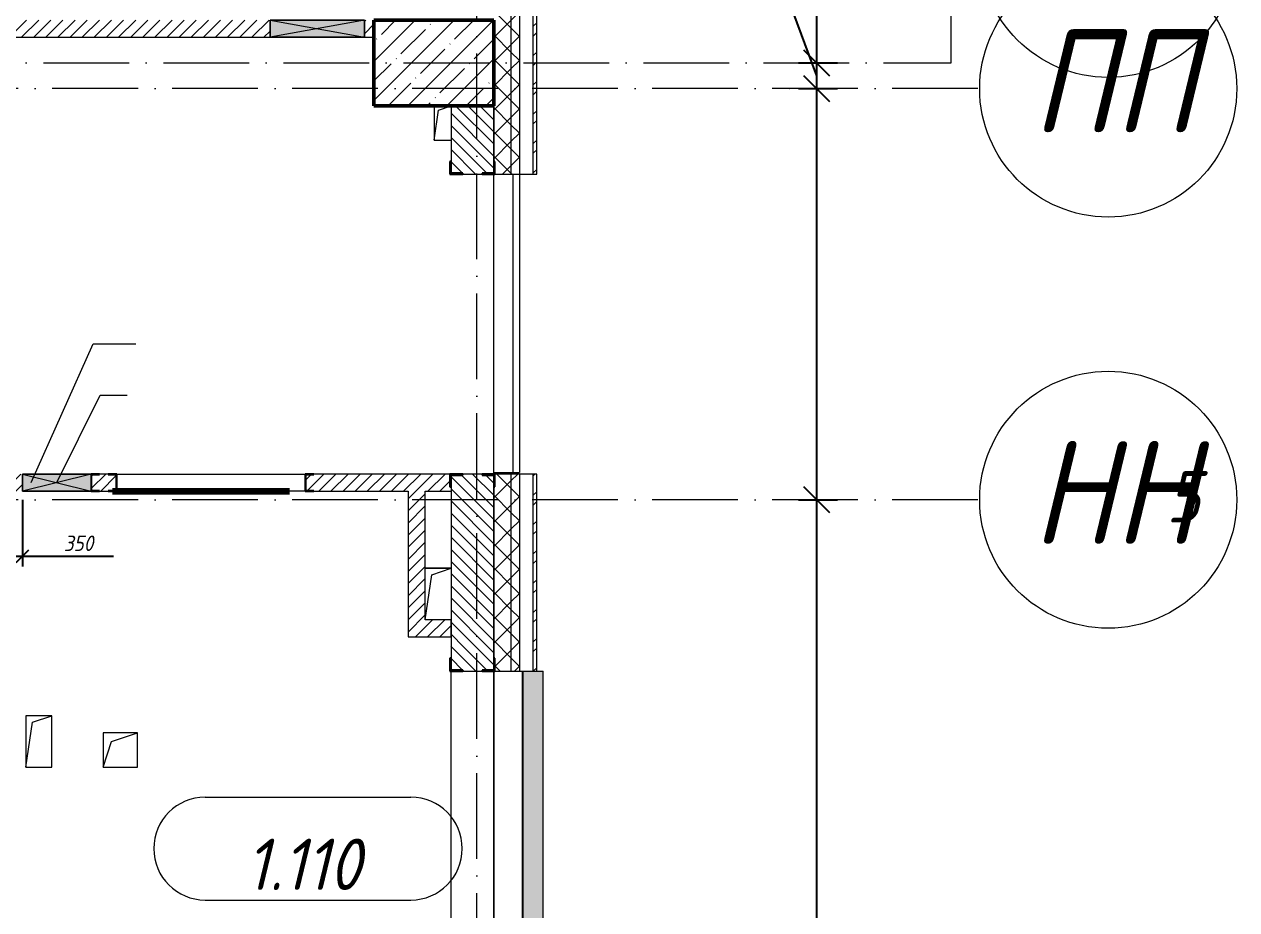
# Model space of a CAD drawing. Header units: millimetres. Extents: x -401725 to 250493, y 305116 to 802890.
# Drawn here: x -78005 to -70930, y 524204 to 529373 of the extents above; entities that cross this region are included whole.
import ezdxf

# ---------------------------------------------------------------- set-up
doc = ezdxf.new("R2010")
doc.units = ezdxf.units.MM
doc.linetypes.add('50_200_ШТРИХ_1Т_ш5_п1_п1_', pattern=[700, 500, -100, 0, -100])
for name, color, linetype, lineweight in [('20.5.2) СТ-8 Замена плитки Дм. монт штук', 200, 'Continuous', 211), ('A-____-____-DIMS', 7, 'Continuous', 9), ('A-DETL-GENF-OTLN', 7, 'Continuous', 9), ('A-FLOR-____-OTLN', 7, 'Continuous', 9), ('A-GENM-____-IDEN', 7, 'Continuous', 9), ('A-GENM-____-MCUT', 7, 'Continuous', 25), ('A-GENM-____-OTLN', 7, 'Continuous', 9), ('A-GENM-____-OTLN-1', 7, 'Continuous', 25), ('A-GLAZ-____-IDEN', 7, 'Continuous', 9), ('A-GLAZ-____-OTLN', 7, 'Continuous', 9), ('A-WALL-____-MCUT', 7, 'Continuous', 13), ('A-WALL-____-MCUT-1', 7, 'Continuous', 9), ('A-WALL-____-OTLN', 7, 'Continuous', 9), ('A-WALL-____-PATT-1', 7, 'Continuous', 9), ('A-WALL-FNSH-MCUT-1', 7, 'Continuous', 9), ('G-____-____-SYMB', 7, 'Continuous', 9), ('I-WALL-____-OTLN', 7, 'Continuous', 9), ('S-COLS-____-MCUT', 7, 'Continuous', 50), ('S-COLS-____-OTLN', 7, 'Continuous', 9), ('S-GRID-____-IDEN', 7, 'Continuous', 9), ('S-GRID-____-OTLN', 7, 'Continuous', 9), ('S-GRID-____-OTLN-1', 7, '50_200_ШТРИХ_1Т_ш5_п1_п1_', 9)]:
    doc.layers.add(name, color=color, linetype=linetype, lineweight=lineweight)
doc.layers.add('A-AREA-IDEN-1', color=7, linetype='Continuous', lineweight=9, true_color=0x000000)
doc.layers.add('A-GLAZ-____-OTLN-1', color=7, linetype='Continuous', lineweight=9, true_color=0xc0c0c0)
doc.styles.add('ISOCPEUR_I', font='isocpeui.ttf', dxfattribs={"width": 0.9, "height": 2.5})
doc.styles.add('ISOCPEUR_I_10', font='isocpeui.ttf', dxfattribs={"width": 0.9, "height": 180})
doc.styles.add('ISOCPEUR_I_7', font='isocpeui.ttf', dxfattribs={"width": 0.9, "height": 90})
doc.styles.add('ISOCPEUR_I_9', font='isocpeui.ttf', dxfattribs={"width": 0.9, "height": 250})
doc.dimstyles.new('ISO-1_8_0_9К_СРЕДНИЙ_Кладочные_1', dxfattribs={"dimscale": 304.8, "dimtxt": 89.638306, "dimasz": 0.246063, "dimexe": 0.19685, "dimexo": 0, "dimgap": 0, "dimtad": 1, "dimdec": 3, "dimrnd": 0.001, "dimdsep": 46, "dimtxsty": 'ISOCPEUR_I_7', "dimblk1": 'OBLIQUE', "dimblk2": 'OBLIQUE', "dimsah": 1, "dimcen": 0.09, "dimdle": 0.19685, "dimazin": 0, "dimtfac": 1, "dimtdec": 4, "dimtix": 1, "dimtmove": 0, "dimatfit": 3, "dimfxl": 1, "dimtvp": 1, "dimtolj": 1, "dimtzin": 0, "dimarcsym": 2})
doc.dimstyles.new('ISO-2_5_0_9К_БОЛЬШОЙ_ОСИ', dxfattribs={"dimscale": 304.8, "dimtxt": 248.995294, "dimasz": 0.492126, "dimexe": 0.393701, "dimexo": 0, "dimgap": 0, "dimtad": 1, "dimdec": 0, "dimzin": 0, "dimdsep": 46, "dimtxsty": 'ISOCPEUR_I', "dimblk1": 'OBLIQUE', "dimblk2": 'OBLIQUE', "dimsah": 1, "dimcen": 0.09, "dimdle": 0.393701, "dimazin": 0, "dimtfac": 1, "dimtdec": 4, "dimtix": 1, "dimtmove": 0, "dimatfit": 3, "dimfxl": 1, "dimtvp": 1, "dimtolj": 1, "dimtzin": 0, "dimarcsym": 2})
doc.dimstyles.new('ISO-2_5_0_9К_БОЛЬШОЙ_ОСИ_1', dxfattribs={"dimscale": 304.8, "dimtxt": 248.995294, "dimasz": 0.492126, "dimexe": 0.393701, "dimexo": 0, "dimgap": 0, "dimtad": 1, "dimdec": 0, "dimzin": 0, "dimdsep": 46, "dimtxsty": 'ISOCPEUR_I', "dimblk1": 'OBLIQUE', "dimblk2": 'OBLIQUE', "dimsah": 1, "dimcen": 0.09, "dimdle": 0.393701, "dimazin": 0, "dimtfac": 1, "dimtdec": 4, "dimtix": 1, "dimtmove": 1, "dimatfit": 3, "dimfxl": 1, "dimtvp": 1, "dimtolj": 1, "dimtzin": 0, "dimarcsym": 2})
pattern_1 = [(45, (-176515.067, 459015.94), (-35.35534, 35.35534), [])]
pattern_2 = [(135, (-176515.067, 459015.94), (-35.35534, -35.35534), [])]
pattern_3 = [(45, (-176515.07, 459015.94), (-70.71068, 70.71068), []), (135, (-176515.07, 459015.94), (-70.71068, -70.71068), [])]
pattern_4 = [(45, (-176515.07, 459015.94), (-85.53659, 85.53659), []), (45, (-176458.04, 459015.94), (-85.53659, 85.53659), [])]

# ---------------------------------------------------------------- blocks, each defined once
blk = doc.blocks.new('BSC_Колонна _Прямоугольная - 500х700-V121-АР1_План отверстий 1 этажа в осях 1-64_Ю-ЯЯ')
at = {"layer": 'S-COLS-____-OTLN'}
h = blk.add_hatch(dxfattribs=at)
h.set_pattern_fill('FP_132', color=256, style=0, pattern_type=2)
h.set_pattern_definition([(315, (-70131.04, 100900), (114.04925, 114.04925), []), (315, (-70131.04, 100785.95), (114.04925, 114.04925), [201.613, -40.323, 3.353, -36.97])])
h.paths.add_polyline_path([(-250, 167.9), (-250, -350), (250, -350), (250, 350), (-250, 350)], flags=0)
at = {"layer": 'S-COLS-____-MCUT'}
for p, q in [((250, 350), (-250, 350)), ((-250, 350), (-250, -350)), ((250, -350), (250, 350)), ((-250, -350), (250, -350))]:
    blk.add_line(p, q, dxfattribs=at)
blk = doc.blocks.new('Фахверк_СКБ_Уголок - 250_2700-27497298-АР1_План отверстий 1 этажа в осях 1-64_Ю-ЯЯ')
at = {"layer": 'A-GENM-____-MCUT'}
for p, q in [((200, 181), (125, 181)), ((125, 181), (125, 106)), ((131, 106), (131, 175)), ((131, 175), (200, 175)), ((200, 175), (200, 181)), ((125, 106), (131, 106)), ((131, -6), (125, -6)), ((125, -6), (125, -81)), ((131, -75), (131, -6)), ((125, -81), (200, -81)), ((200, -75), (131, -75)), ((200, -81), (200, -75))]:
    blk.add_line(p, q, dxfattribs=at)
blk = doc.blocks.new('154_Фахверк_СКБ_Швеллер - Тип_100_4010-27789772-АР1_План отверстий 1 этажа в осях 1-64_Ю-ЯЯ')
at = {"layer": 'A-GENM-____-MCUT'}
for p, q in [((175, 50), (125, 50)), ((125, 50), (125, -50)), ((128, 47), (175, 47)), ((128, -47), (128, 47)), ((175, 47), (175, 50)), ((125, -50), (175, -50)), ((175, -47), (128, -47)), ((175, -50), (175, -47))]:
    blk.add_line(p, q, dxfattribs=at)
blk = doc.blocks.new('AR_Отверстие прямоугольное _в плите_ - AR_Отверстие прямоугольное _в плите_-30459630-АР1_План отверстий 1 этажа в осях 1-64_Ю-ЯЯ')
at = {"layer": 'A-GENM-____-OTLN'}
for p, q in [((75, 150), (-75, 150)), ((-75, 150), (-75, -150)), ((-37.5, 112.5), (75, 150)), ((75, -150), (75, 150)), ((-75, -150), (-37.5, 112.5)), ((-75, -150), (75, -150))]:
    blk.add_line(p, q, dxfattribs=at)
blk = doc.blocks.new('AR_Отверстие прямоугольное _в плите_ - AR_Отверстие прямоугольное _в плите_-30459597-АР1_План отверстий 1 этажа в осях 1-64_Ю-ЯЯ')
at = {"layer": 'A-GENM-____-OTLN'}
for p, q in [((100, 100), (-100, 100)), ((-100, 100), (-100, -100)), ((-50, 50), (100, 100)), ((100, -100), (100, 100)), ((-100, -100), (-50, 50)), ((-100, -100), (100, -100))]:
    blk.add_line(p, q, dxfattribs=at)
blk = doc.blocks.new('AR_Отверстие прямоугольное _в плите_ - AR_Отверстие прямоугольное _в плите_-30423637-АР1_План отверстий 1 этажа в осях 1-64_Ю-ЯЯ')
at = {"layer": 'A-GENM-____-OTLN'}
for p, q in [((75, 150), (-75, 150)), ((-37.5, 112.5), (75, 150)), ((-75, -150), (-37.5, 112.5))]:
    blk.add_line(p, q, dxfattribs=at)
blk = doc.blocks.new('AR_Отверстие прямоугольное _в плите_ - AR_Отверстие прямоугольное _в плите_-V217-АР1_План отверстий 1 этажа в осях 1-64_Ю-ЯЯ')
at = {"layer": 'A-GENM-____-OTLN'}
for p, q in [((48.8, 100), (-50, 100)), ((-50, 100), (-50, -100)), ((-50, -100), (-25, 75)), ((-25, 75), (48.8, 99.6)), ((-50, -100), (48.8, -100))]:
    blk.add_line(p, q, dxfattribs=at)
blk = doc.blocks.new('Отлив_СКБ - Отлив витража_120_НВФ-31885687-АР1_План отверстий 1 этажа в осях 1-64_Ю-ЯЯ')
at = {"layer": 'A-GLAZ-____-OTLN-1'}
for points in [[(0, -2), (1800, -2), (1800, 0), (0, 0)], [(877.1, -120), (1800, -120), (1800, -2), (0, -2), (0, -120)]]:
    blk.add_hatch(color=256, dxfattribs=at).paths.add_polyline_path(points, flags=0)
at = {"layer": 'A-GLAZ-____-OTLN'}
for p, q in [((0, 0), (1800, 0)), ((1800, -2), (0, -2)), ((0, -120), (0, -83)), ((0, -120), (1800, -120)), ((1800, -83), (1800, -120))]:
    blk.add_line(p, q, dxfattribs=at)
blk = doc.blocks.new('AR_Отверстие прямоугольное _в стене__БезПР - AR_Отверстие прямоугольное _в стене__БезПР-36428248-АР1_План отверстий 1 этажа в осях 1-64_Ю-ЯЯ')
at = {"layer": 'A-GLAZ-____-OTLN'}
blk.add_hatch(color=256, dxfattribs=at).paths.add_polyline_path([(275, -50), (275, 50), (-275, 50), (-275, -50)], flags=0)
at = {"layer": 'A-DETL-GENF-OTLN'}
for p, q in [((-275, -50), (-275, 50)), ((-275, 50), (275, 50)), ((275, 50), (-275, -50)), ((-275, 50), (275, -50)), ((275, 50), (-275, 50)), ((-275, 50), (-275, -50)), ((275, 50), (275, -50)), ((275, -50), (275, 50)), ((275, -50), (-275, -50)), ((-275, -50), (275, -50))]:
    blk.add_line(p, q, dxfattribs=at)
at = {"layer": 'A-GLAZ-____-OTLN'}
blk.add_line((275, 50), (-275, 50), dxfattribs=at)
blk = doc.blocks.new('AR_Отверстие прямоугольное _в стене_ - AR_Отверстие прямоугольное _в стене__ОВ-36730822-АР1_План отверстий 1 этажа в осях 1-64_Ю-ЯЯ')
at = {"layer": 'A-GLAZ-____-OTLN'}
blk.add_hatch(color=256, dxfattribs=at).paths.add_polyline_path([(200, -50), (200, 50), (-200, 50), (-200, -50)], flags=0)
at = {"layer": 'A-DETL-GENF-OTLN'}
for p, q in [((-200, -50), (-200, 50)), ((-200, 50), (200, 50)), ((200, 50), (-200, -50)), ((-200, 50), (200, -50)), ((200, 50), (-200, 50)), ((-200, 50), (-200, -50)), ((200, -50), (-200, -50)), ((-200, -50), (200, -50))]:
    blk.add_line(p, q, dxfattribs=at)
blk = doc.blocks.new('154_Фахверк_СКБ_Швеллер - Тип_100_4010_1-28088705-АР1_План отверстий 1 этажа в осях 1-64_Ю-ЯЯ')
at = {"layer": 'A-GENM-____-MCUT'}
for p, q in [((175, 50), (125, 50)), ((125, 50), (125, -50)), ((128, 47), (175, 47)), ((128, -47), (128, 47)), ((175, 47), (175, 50)), ((125, -50), (175, -50)), ((175, -47), (128, -47)), ((175, -50), (175, -47))]:
    blk.add_line(p, q, dxfattribs=at)
blk = doc.blocks.new('Ось сетки - Круг_Ø6_00__ISO-2_5_0_9K_-25732049-АР1_План отверстий 1 этажа в осях 1-64_Ю-ЯЯ')
at = {"layer": 'S-GRID-____-IDEN'}
blk.add_circle((0, 0), 3, dxfattribs=at)
blk = doc.blocks.new('_Oblique')
at = {"color": 0, "linetype": 'ByBlock', "lineweight": -2}
blk.add_line((-0.5, -0.5), (0.5, 0.5), dxfattribs=at)
blk = doc.blocks.new('*D13533')
at = {"layer": 'A-____-____-DIMS', "color": 0, "lineweight": -2, "transparency": 16777216}
for p, q in [((-73380.8, 523277), (-73380.8, 526717)), ((-73486.9, 526597), (-73260.8, 526597)), ((-73486.9, 523397), (-73260.8, 523397))]:
    blk.add_line(p, q, dxfattribs=at)
at = {"layer": 'Defpoints', "color": 0, "transparency": 16777216}
for p in [(-73486.9, 526597), (-73380.8, 526597), (-73486.9, 523397)]:
    blk.add_point(p, dxfattribs=at)
at = {"layer": 'A-____-____-DIMS', "color": 0, "lineweight": -2, "transparency": 16777216, "xscale": 150, "yscale": 150, "zscale": 150}
for p, rotation in [((-73380.8, 526597), 90), ((-73380.8, 523397), 270)]:
    blk.add_blockref('_Oblique', p, dxfattribs=dict(at, rotation=rotation))
at = {"layer": 'A-____-____-DIMS', "color": 0, "transparency": 16777216, "insert": (-73382.1, 524997), "char_height": 2.5, "width": 758.478, "attachment_point": 5, "rotation": 90, "style": 'ISOCPEUR_I'}
blk.add_mtext('\\A1;3200', dxfattribs=at)
blk = doc.blocks.new('*D13534')
at = {"layer": 'A-____-____-DIMS', "color": 0, "lineweight": -2, "transparency": 16777216}
for p, q in [((-73380.8, 526477), (-73380.8, 529117)), ((-73486.9, 528997), (-73260.8, 528997)), ((-73486.9, 526597), (-73260.8, 526597))]:
    blk.add_line(p, q, dxfattribs=at)
at = {"layer": 'Defpoints', "color": 0, "transparency": 16777216}
for p in [(-73486.9, 528997), (-73380.8, 528997), (-73486.9, 526597)]:
    blk.add_point(p, dxfattribs=at)
at = {"layer": 'A-____-____-DIMS', "color": 0, "lineweight": -2, "transparency": 16777216, "xscale": 150, "yscale": 150, "zscale": 150}
for p, rotation in [((-73380.8, 528997), 90), ((-73380.8, 526597), 270)]:
    blk.add_blockref('_Oblique', p, dxfattribs=dict(at, rotation=rotation))
at = {"layer": 'A-____-____-DIMS', "color": 0, "transparency": 16777216, "insert": (-73382.1, 527797), "char_height": 2.5, "width": 781.462, "attachment_point": 5, "rotation": 90, "style": 'ISOCPEUR_I'}
blk.add_mtext('\\A1;2400', dxfattribs=at)
blk = doc.blocks.new('*D13535')
at = {"layer": 'A-____-____-DIMS', "color": 0, "lineweight": -2, "transparency": 16777216}
for p, q in [((-73540.8, 529500.7), (-73544.7, 529500.7)), ((-73380.8, 529072), (-73540.8, 529500.7)), ((-73380.8, 528877), (-73380.8, 529267)), ((-73486.9, 529147), (-73260.8, 529147)), ((-73486.9, 528997), (-73260.8, 528997))]:
    blk.add_line(p, q, dxfattribs=at)
at = {"layer": 'Defpoints', "color": 0, "transparency": 16777216}
for p in [(-73486.9, 529147), (-73380.8, 529147), (-73486.9, 528997)]:
    blk.add_point(p, dxfattribs=at)
at = {"layer": 'A-____-____-DIMS', "color": 0, "lineweight": -2, "transparency": 16777216, "xscale": 150, "yscale": 150, "zscale": 150}
for p, rotation in [((-73380.8, 529147), 90), ((-73380.8, 528997), 270)]:
    blk.add_blockref('_Oblique', p, dxfattribs=dict(at, rotation=rotation))
at = {"layer": 'A-____-____-DIMS', "color": 0, "transparency": 16777216, "insert": (-73542.4, 528991), "char_height": 2.5, "width": 511.398, "attachment_point": 1, "rotation": 90, "line_spacing_factor": 1.149209, "style": 'ISOCPEUR_I'}
blk.add_mtext('\\A1;150', dxfattribs=at)
blk = doc.blocks.new('*D13536')
at = {"layer": 'A-____-____-DIMS', "color": 0, "lineweight": -2, "transparency": 16777216}
for p, q in [((-73380.8, 529027), (-73380.8, 532617)), ((-73486.9, 532497), (-73260.8, 532497)), ((-73486.9, 529147), (-73260.8, 529147))]:
    blk.add_line(p, q, dxfattribs=at)
at = {"layer": 'Defpoints', "color": 0, "transparency": 16777216}
for p in [(-73486.9, 532497), (-73380.8, 532497), (-73486.9, 529147)]:
    blk.add_point(p, dxfattribs=at)
at = {"layer": 'A-____-____-DIMS', "color": 0, "lineweight": -2, "transparency": 16777216, "xscale": 150, "yscale": 150, "zscale": 150}
for p, rotation in [((-73380.8, 532497), 90), ((-73380.8, 529147), 270)]:
    blk.add_blockref('_Oblique', p, dxfattribs=dict(at, rotation=rotation))
at = {"layer": 'A-____-____-DIMS', "color": 0, "transparency": 16777216, "insert": (-73382.1, 530822), "char_height": 2.5, "width": 758.478, "attachment_point": 5, "rotation": 90, "style": 'ISOCPEUR_I'}
blk.add_mtext('\\A1;3350', dxfattribs=at)
blk = doc.blocks.new('*D13701')
at = {"layer": 'A-____-____-DIMS', "color": 0, "lineweight": -2, "transparency": 16777216}
for p, q in [((-78015.1, 526597), (-78015.1, 526208)), ((-78365.1, 526258.9), (-78365.1, 526328)), ((-78425.1, 526268), (-78015.1, 526268)), ((-78015.1, 526268), (-77483.4, 526268))]:
    blk.add_line(p, q, dxfattribs=at)
at = {"layer": 'Defpoints', "color": 0, "transparency": 16777216}
for p in [(-78015.1, 526597), (-78365.1, 526258.9), (-78015.1, 526268)]:
    blk.add_point(p, dxfattribs=at)
at = {"layer": 'A-____-____-DIMS', "color": 0, "lineweight": -2, "transparency": 16777216, "xscale": 75, "yscale": 75, "zscale": 75, "rotation": 180}
blk.add_blockref('_Oblique', (-78365.1, 526268), dxfattribs=at)
at = {"layer": 'A-____-____-DIMS', "color": 0, "lineweight": -2, "transparency": 16777216, "xscale": 75, "yscale": 75, "zscale": 75}
blk.add_blockref('_Oblique', (-78015.1, 526268), dxfattribs=at)
at = {"layer": 'A-____-____-DIMS', "color": 0, "transparency": 16777216, "insert": (-77774.2, 526388), "char_height": 90, "width": 409.578, "attachment_point": 1, "line_spacing_factor": 1.149209, "style": 'ISOCPEUR_I_7'}
blk.add_mtext('\\A1;350', dxfattribs=at)
blk = doc.blocks.new('AAR_СКБ_Марка_помещения_1_5 ммп - Номер _ Площадь-27962135-АИ_План этажа_Стены_1')
at = {"layer": 'A-AREA-IDEN-1'}
for p, q in [((-2.987, 3), (3.013, 3)), ((-2.987, 0), (3.013, 0))]:
    blk.add_line(p, q, dxfattribs=at)
for centre, start, end in [((-2.987, 1.5), 90, 270), ((3.013, 1.5), 270, 90)]:
    blk.add_arc(centre, 1.5, start, end, dxfattribs=at)

msp = doc.modelspace()

# ---------------------------------------------------------------- hatches: boundary and pattern name
at = {"layer": 'A-WALL-____-PATT-1'}
h = msp.add_hatch(dxfattribs=at)
h.set_pattern_fill('FP_3', color=256, style=0, pattern_type=2)
h.set_pattern_definition(pattern_4)
h.paths.add_polyline_path([(-75015.0675, 528496.983), (-75015.0675, 529746.983), (-75035.0675, 529746.983), (-75035.0675, 528496.983)], flags=0)
h.paths.add_polyline_path([(-75035.0675, 531546.983), (-75015.0675, 531546.983), (-75015.0675, 532746.983), (-75035.0675, 532746.983), (-75035.0675, 532384.65)], flags=0)
h.paths.add_polyline_path([(-75035.0675, 534546.983), (-75015.0675, 534546.983), (-75015.0675, 535746.983), (-75035.0675, 535746.983), (-75035.0675, 535613.6202)], flags=0)
h.paths.add_polyline_path([(-75035.0675, 537546.983), (-75015.0675, 537546.983), (-75015.0675, 544926.983), (-75035.0675, 544926.983), (-75035.0675, 538035.3479)], flags=0)
h = msp.add_hatch(dxfattribs=at)
h.set_pattern_fill('FP_1', color=256, style=0, pattern_type=2)
h.set_pattern_definition(pattern_3)
h.paths.add_polyline_path([(-75115.0675, 505831.983), (-75115.0675, 506096.983), (-75165.0675, 506096.983), (-75165.0675, 505831.983)], flags=0)
h.paths.add_polyline_path([(-75115.0675, 508196.983), (-75115.0675, 508796.983), (-75165.0675, 508796.983), (-75165.0675, 508196.983)], flags=0)
h.paths.add_polyline_path([(-75165.0675, 510196.983), (-75115.0675, 510196.983), (-75115.0675, 514796.983), (-75165.0675, 514796.983), (-75165.0675, 513010.8287)], flags=0)
h.paths.add_polyline_path([(-75165.0675, 516596.983), (-75115.0675, 516596.983), (-75115.0675, 517796.983), (-75165.0675, 517796.983), (-75165.0675, 517047.0414)], flags=0)
h.paths.add_polyline_path([(-75115.0675, 519596.983), (-75115.0675, 520796.983), (-75165.0675, 520796.983), (-75165.0675, 519596.983)], flags=0)
h.paths.add_polyline_path([(-75115.0675, 522596.983), (-75115.0675, 523796.983), (-75165.0675, 523796.983), (-75165.0675, 522596.983)], flags=0)
h.paths.add_polyline_path([(-75165.0675, 525596.983), (-75115.0675, 525596.983), (-75115.0675, 526746.983), (-75165.0675, 526746.983), (-75165.0675, 525926.7096)], flags=0)
h.paths.add_polyline_path([(-75115.0675, 528496.983), (-75115.0675, 529746.983), (-75165.0675, 529746.983), (-75165.0675, 528496.983)], flags=0)
h.paths.add_polyline_path([(-75115.0675, 531546.983), (-75115.0675, 532746.983), (-75165.0675, 532746.983), (-75165.0675, 531546.983)], flags=0)
h.paths.add_polyline_path([(-75165.0675, 534546.983), (-75115.0675, 534546.983), (-75115.0675, 535746.983), (-75165.0675, 535746.983), (-75165.0675, 535613.6202)], flags=0)
h.paths.add_polyline_path([(-75165.0675, 537546.983), (-75115.0675, 537546.983), (-75115.0675, 544846.983), (-75165.0675, 544846.983), (-75165.0675, 538035.3479)], flags=0)
h = msp.add_hatch(dxfattribs=at)
h.set_pattern_fill('FP_1', color=256, style=0, pattern_type=2)
h.set_pattern_definition(pattern_3)
h.paths.add_polyline_path([(-75165.0675, 505831.983), (-75165.0675, 506096.983), (-75265.0675, 506096.983), (-75265.0675, 505831.983)], flags=0)
h.paths.add_polyline_path([(-75165.0675, 508196.983), (-75165.0675, 508796.983), (-75265.0675, 508796.983), (-75265.0675, 508196.983)], flags=0)
h.paths.add_polyline_path([(-75165.0675, 510196.983), (-75165.0675, 514796.983), (-75259.0675, 514796.983), (-75259.0675, 514721.983), (-75265.0675, 514721.983), (-75265.0675, 510196.983)], flags=0)
h.paths.add_polyline_path([(-75165.0675, 516596.983), (-75165.0675, 517796.983), (-75259.0675, 517796.983), (-75259.0675, 517721.983), (-75265.0675, 517721.983), (-75265.0675, 516671.983), (-75259.0675, 516671.983), (-75259.0675, 516596.983)], flags=0)
h.paths.add_polyline_path([(-75165.0675, 519596.983), (-75165.0675, 520796.983), (-75259.0675, 520796.983), (-75259.0675, 520721.983), (-75265.0675, 520721.983), (-75265.0675, 519671.983), (-75259.0675, 519671.983), (-75259.0675, 519596.983)], flags=0)
h.paths.add_polyline_path([(-75259.0675, 522596.983), (-75165.0675, 522596.983), (-75165.0675, 523796.983), (-75259.0675, 523796.983), (-75259.0675, 523721.983), (-75265.0675, 523721.983), (-75265.0675, 522671.983), (-75259.0675, 522671.983), (-75259.0675, 522602.983)], flags=0)
h.paths.add_polyline_path([(-75165.0675, 525596.983), (-75165.0675, 526746.983), (-75259.0675, 526746.983), (-75259.0675, 526671.983), (-75265.0675, 526671.983), (-75265.0675, 525671.983), (-75259.0675, 525671.983), (-75259.0675, 525596.983)], flags=0)
h.paths.add_polyline_path([(-75259.0675, 528496.983), (-75165.0675, 528496.983), (-75165.0675, 529746.983), (-75259.0675, 529746.983), (-75259.0675, 529671.983), (-75265.0675, 529671.983), (-75265.0675, 528571.983), (-75259.0675, 528571.983), (-75259.0675, 528502.983)], flags=0)
h.paths.add_polyline_path([(-75259.0675, 531546.983), (-75165.0675, 531546.983), (-75165.0675, 532746.983), (-75265.0675, 532746.983), (-75265.0675, 531621.983), (-75259.0675, 531621.983), (-75259.0675, 531552.983)], flags=0)
h.paths.add_polyline_path([(-75259.0675, 534546.983), (-75165.0675, 534546.983), (-75165.0675, 535746.983), (-75259.0675, 535746.983), (-75259.0675, 535671.983), (-75265.0675, 535671.983), (-75265.0675, 534621.983), (-75259.0675, 534621.983), (-75259.0675, 534552.983)], flags=0)
h.paths.add_polyline_path([(-75165.0675, 537546.983), (-75165.0675, 544796.983), (-75265.0675, 544796.983), (-75265.0675, 537621.983), (-75259.0675, 537621.983), (-75259.0675, 537546.983)], flags=0)
h = msp.add_hatch(dxfattribs=at)
h.set_pattern_fill('FP_5', color=256, style=0, pattern_type=2)
h.set_pattern_definition(pattern_1)
h.paths.add_polyline_path([(-75965.0675, 529296.983), (-75965.0675, 529396.983), (-76020.0675, 529396.983), (-76020.0675, 529296.983)], flags=0)
h.paths.add_polyline_path([(-76570.0675, 529296.983), (-76570.0675, 529396.983), (-78165.0675, 529396.983), (-78165.0675, 529296.983), (-77550.4388, 529296.983)], flags=0)
h.paths.add_polyline_path([(-78215.0675, 529296.983), (-78215.0675, 529299.983), (-78168.0675, 529299.983), (-78168.0675, 529393.983), (-78215.0675, 529393.983), (-78215.0675, 529396.983), (-80315.0675, 529396.983), (-80315.0675, 529393.983), (-80362.0675, 529393.983), (-80362.0675, 529299.983), (-80315.0675, 529299.983), (-80315.0675, 529296.983), (-79317.9395, 529296.983)], flags=0)
h.paths.add_polyline_path([(-80365.0675, 529296.983), (-80365.0675, 529396.983), (-82565.0675, 529396.983), (-82565.0675, 529296.983), (-81085.4402, 529296.983)], flags=0)
h = msp.add_hatch(dxfattribs=at)
h.set_pattern_fill('FP_6', color=256, style=0, pattern_type=2)
h.set_pattern_definition(pattern_2)
h.paths.add_polyline_path([(-75446.0675, 528496.983), (-75334.0675, 528496.983), (-75334.0675, 528502.983), (-75265.0675, 528502.983), (-75265.0675, 528896.983), (-75515.0675, 528896.983), (-75515.0675, 528502.983), (-75446.0675, 528502.983)], flags=0)
h = msp.add_hatch(dxfattribs=at)
h.set_pattern_fill('FP_5', color=256, style=0, pattern_type=2)
h.set_pattern_definition(pattern_1)
h.paths.add_polyline_path([(-76315.0675, 526646.983), (-75515.0675, 526646.983), (-75515.0675, 526671.983), (-75521.0675, 526671.983), (-75521.0675, 526746.983), (-76315.0675, 526746.983), (-76315.0675, 526743.983), (-76362.0675, 526743.983), (-76362.0675, 526649.983), (-76315.0675, 526649.983)], flags=0)
h.paths.add_polyline_path([(-77515.0675, 526646.983), (-77515.0675, 526649.983), (-77468.0675, 526649.983), (-77468.0675, 526743.983), (-77515.0675, 526743.983), (-77515.0675, 526746.983), (-77565.0675, 526746.983), (-77565.0675, 526743.983), (-77612.0675, 526743.983), (-77612.0675, 526649.983), (-77565.0675, 526649.983), (-77565.0675, 526646.983), (-77550.4388, 526646.983)], flags=0)
h.paths.add_polyline_path([(-78015.0675, 526646.983), (-78015.0675, 526746.983), (-78665.0675, 526746.983), (-78665.0675, 526743.983), (-78712.0675, 526743.983), (-78712.0675, 526649.983), (-78665.0675, 526649.983), (-78665.0675, 526646.983)], flags=0)
h.paths.add_polyline_path([(-79965.0675, 526646.983), (-79965.0675, 526649.983), (-79918.0675, 526649.983), (-79918.0675, 526743.983), (-79965.0675, 526743.983), (-79965.0675, 526746.983), (-80265.0675, 526746.983), (-80265.0675, 526743.983), (-80312.0675, 526743.983), (-80312.0675, 526649.983), (-80265.0675, 526649.983), (-80265.0675, 526646.983), (-80065.0675, 526646.983)], flags=0)
h.paths.add_polyline_path([(-81565.0675, 526646.983), (-81565.0675, 526649.983), (-81518.0675, 526649.983), (-81518.0675, 526743.983), (-81565.0675, 526743.983), (-81565.0675, 526746.983), (-81665.0675, 526746.983), (-81665.0675, 526646.983)], flags=0)
h = msp.add_hatch(dxfattribs=at)
h.set_pattern_fill('FP_6', color=256, style=0, pattern_type=2)
h.set_pattern_definition(pattern_2)
h.paths.add_polyline_path([(-75515.0675, 525736.983), (-75265.0675, 525736.983), (-75265.0675, 526740.983), (-75334.0675, 526740.983), (-75334.0675, 526746.983), (-75446.0675, 526746.983), (-75446.0675, 526740.983), (-75515.0675, 526740.983), (-75515.0675, 525926.7096)], flags=0)
h = msp.add_hatch(dxfattribs=at)
h.set_pattern_fill('FP_3', color=256, style=0, pattern_type=2)
h.set_pattern_definition(pattern_4)
h.paths.add_polyline_path([(-75015.0675, 505831.983), (-75015.0675, 506096.983), (-75035.0675, 506096.983), (-75035.0675, 505831.983)], flags=0)
h.paths.add_polyline_path([(-75015.0675, 508196.983), (-75015.0675, 508796.983), (-75035.0675, 508796.983), (-75035.0675, 508196.983)], flags=0)
h.paths.add_polyline_path([(-75015.0675, 510196.983), (-75015.0675, 514796.983), (-75035.0675, 514796.983), (-75035.0675, 510196.983)], flags=0)
h.paths.add_polyline_path([(-75035.0675, 516596.983), (-75015.0675, 516596.983), (-75015.0675, 517798.483), (-75035.0675, 517798.483), (-75035.0675, 517047.0414)], flags=0)
h.paths.add_polyline_path([(-75015.0675, 519596.983), (-75015.0675, 520796.983), (-75035.0675, 520796.983), (-75035.0675, 519596.983)], flags=0)
h.paths.add_polyline_path([(-75015.0675, 522596.983), (-75015.0675, 523796.983), (-75035.0675, 523796.983), (-75035.0675, 522596.983)], flags=0)
h.paths.add_polyline_path([(-75015.0675, 525596.983), (-75015.0675, 526746.983), (-75035.0675, 526746.983), (-75035.0675, 525596.983)], flags=0)
h = msp.add_hatch(dxfattribs=at)
h.set_pattern_fill('FP_5', color=256, style=0, pattern_type=2)
h.set_pattern_definition(pattern_1)
h.paths.add_polyline_path([(-75665.0675, 525796.983), (-75665.0675, 526646.983), (-75765.0675, 526646.983), (-75765.0675, 525796.983)], flags=0)
h = msp.add_hatch(dxfattribs=at)
h.set_pattern_fill('FP_5', color=256, style=0, pattern_type=2)
h.set_pattern_definition(pattern_1)
h.paths.add_polyline_path([(-75515.0675, 525796.983), (-75515.0675, 525896.983), (-75665.0675, 525896.983), (-75665.0675, 525796.983)], flags=0)
h = msp.add_hatch(dxfattribs=at)
h.set_pattern_fill('FP_6', color=256, style=0, pattern_type=2)
h.set_pattern_definition(pattern_2)
h.paths.add_polyline_path([(-75265.0675, 523646.983), (-75265.0675, 523790.983), (-75334.0675, 523790.983), (-75334.0675, 523796.983), (-75446.0675, 523796.983), (-75446.0675, 523790.983), (-75515.0675, 523790.983), (-75515.0675, 523646.983), (-75334.0675, 523646.983)], flags=0)
h.paths.add_polyline_path([(-75334.0675, 525596.983), (-75334.0675, 525602.983), (-75265.0675, 525602.983), (-75265.0675, 525736.983), (-75515.0675, 525736.983), (-75515.0675, 525602.983), (-75446.0675, 525602.983), (-75446.0675, 525596.983)], flags=0)

# ---------------------------------------------------------------- linework, layer by layer
at = {"layer": '20.5.2) СТ-8 Замена плитки Дм. монт штук'}
msp.add_lwpolyline([(-77490.0675, 526646.983), (-76458.0547, 526646.983)], dxfattribs=at)
at = {"layer": 'A-FLOR-____-OTLN'}
msp.add_line((-75665.0675, 526196.983), (-75515.0675, 526196.983), dxfattribs=at)
at = {"layer": 'A-GENM-____-IDEN'}
for p, q in [((-77965.0675, 526696.983), (-77602.7566, 527508.1299)), ((-77602.7566, 527508.1299), (-77353.6486, 527508.1299))]:
    msp.add_line(p, q, dxfattribs=at)
at = {"layer": 'A-GLAZ-____-IDEN'}
for p, q in [((-77815.0675, 526696.983), (-77561.1765, 527206.6299)), ((-77561.1765, 527206.6299), (-77404.4162, 527206.6299))]:
    msp.add_line(p, q, dxfattribs=at)
at = {"layer": 'A-WALL-____-MCUT'}
for p, q in [((-75035.0675, 528496.983), (-75035.0675, 529746.983)), ((-75515.0675, 528896.983), (-75515.0675, 528571.983)), ((-75446.0675, 528496.983), (-75334.0675, 528496.983)), ((-75259.0675, 528496.983), (-75035.0675, 528496.983)), ((-75334.0675, 526746.983), (-75446.0675, 526746.983)), ((-75035.0675, 526746.983), (-75259.0675, 526746.983)), ((-75035.0675, 525596.983), (-75035.0675, 526746.983)), ((-75515.0675, 526671.983), (-75515.0675, 525671.983)), ((-75265.0675, 525736.983), (-75265.0675, 526671.983)), ((-75265.0675, 526671.983), (-75265.0675, 525736.983)), ((-75446.0675, 525596.983), (-75334.0675, 525596.983)), ((-75259.0675, 525596.983), (-75035.0675, 525596.983))]:
    msp.add_line(p, q, dxfattribs=at)
at = {"layer": 'A-WALL-____-MCUT-1'}
for p, q in [((-75165.0675, 529746.983), (-75165.0675, 528496.983)), ((-75115.0675, 529746.983), (-75115.0675, 528496.983)), ((-75265.0675, 528571.983), (-75265.0675, 528896.983)), ((-75265.0675, 528896.983), (-75265.0675, 528571.983)), ((-75165.0675, 526746.983), (-75165.0675, 525596.983)), ((-75115.0675, 526746.983), (-75115.0675, 525596.983)), ((-75265.0675, 525671.983), (-75265.0675, 525736.983)), ((-75265.0675, 525736.983), (-75265.0675, 525671.983))]:
    msp.add_line(p, q, dxfattribs=at)
at = {"layer": 'A-WALL-____-OTLN'}
for p, q in [((-75265.0675, 526746.983), (-75265.0675, 528496.983)), ((-75155.0675, 528496.983), (-75155.0675, 526746.983)), ((-75115.0675, 528496.983), (-75115.0675, 526755.3906)), ((-75265.0675, 526755.3906), (-75115.0675, 526755.3906)), ((-75515.0675, 523796.983), (-75515.0675, 525596.983)), ((-75265.0675, 525596.983), (-75265.0675, 523796.983)), ((-75265.0675, 523796.983), (-75265.0675, 525596.983))]:
    msp.add_line(p, q, dxfattribs=at)
at = {"layer": 'A-WALL-FNSH-MCUT-1'}
for p, q in [((-75015.0675, 528496.983), (-75015.0675, 529746.983)), ((-78165.0675, 529296.983), (-76570.0675, 529296.983)), ((-76020.0675, 529296.983), (-75965.0675, 529296.983)), ((-75035.0675, 528496.983), (-75015.0675, 528496.983)), ((-77515.0675, 526746.983), (-77565.0675, 526746.983)), ((-75521.0675, 526746.983), (-76315.0675, 526746.983)), ((-75015.0675, 526746.983), (-75035.0675, 526746.983)), ((-75015.0675, 525596.983), (-75015.0675, 526746.983)), ((-77565.0675, 526646.983), (-77515.0675, 526646.983)), ((-76315.0675, 526646.983), (-75765.0675, 526646.983)), ((-75765.0675, 526646.983), (-75765.0675, 525796.983)), ((-75665.0675, 526646.983), (-75515.0675, 526646.983)), ((-75665.0675, 525896.983), (-75665.0675, 526646.983)), ((-75515.0675, 525896.983), (-75665.0675, 525896.983)), ((-75515.0675, 525796.983), (-75515.0675, 525896.983)), ((-75765.0675, 525796.983), (-75515.0675, 525796.983)), ((-75035.0675, 525596.983), (-75015.0675, 525596.983))]:
    msp.add_line(p, q, dxfattribs=at)
at = {"layer": 'I-WALL-____-OTLN'}
for p, q in [((-77465.0675, 526746.983), (-76365.0675, 526746.983)), ((-76365.0675, 526646.983), (-77465.0675, 526646.983))]:
    msp.add_line(p, q, dxfattribs=at)
at = {"layer": 'S-GRID-____-OTLN'}
msp.add_line((-72597.3624, 529146.983), (-72597.3624, 529812.1321), dxfattribs=at)
at = {"layer": 'S-GRID-____-OTLN-1'}
for p, q in [((-75365.0675, 498597.5699), (-75365.0675, 549908.7924)), ((-83493.8031, 529146.983), (-72597.3624, 529146.983)), ((-72440.6609, 528996.983), (-127273.0498, 528996.983)), ((-72440.6609, 526596.983), (-181183.8377, 526596.983))]:
    msp.add_line(p, q, dxfattribs=at)

# ---------------------------------------------------------------- block references
at = {"layer": 'A-AREA-IDEN-1', "xscale": 199.9999999999999, "yscale": 199.9999999999999, "zscale": 199.9999999999999}
msp.add_blockref('AAR_СКБ_Марка_помещения_1_5 ммп - Номер _ Площадь-27962135-АИ_План этажа_Стены_1', (-76351.9954, 524260.8942), dxfattribs=at)
at = {"layer": 'A-GENM-____-OTLN'}
for name, p in [('AR_Отверстие прямоугольное _в плите_ - AR_Отверстие прямоугольное _в плите_-V217-АР1_План отверстий 1 этажа в осях 1-64_Ю-ЯЯ', (-75563.8682, 528796.3023)), ('AR_Отверстие прямоугольное _в плите_ - AR_Отверстие прямоугольное _в плите_-30423637-АР1_План отверстий 1 этажа в осях 1-64_Ю-ЯЯ', (-75590.0675, 526046.983)), ('AR_Отверстие прямоугольное _в плите_ - AR_Отверстие прямоугольное _в плите_-30459630-АР1_План отверстий 1 этажа в осях 1-64_Ю-ЯЯ', (-77920.0675, 525186.6355)), ('AR_Отверстие прямоугольное _в плите_ - AR_Отверстие прямоугольное _в плите_-30459597-АР1_План отверстий 1 этажа в осях 1-64_Ю-ЯЯ', (-77445.0675, 525136.6355))]:
    msp.add_blockref(name, p, dxfattribs=at)
at = {"layer": 'A-GENM-____-OTLN-1'}
for name, p, rotation in [('Фахверк_СКБ_Уголок - 250_2700-27497298-АР1_План отверстий 1 этажа в осях 1-64_Ю-ЯЯ', (-75340.0675, 528371.983), 89.99999999999994), ('154_Фахверк_СКБ_Швеллер - Тип_100_4010-27789772-АР1_План отверстий 1 этажа в осях 1-64_Ю-ЯЯ', (-77340.0675, 526696.983), 180), ('Фахверк_СКБ_Уголок - 250_2700-27497298-АР1_План отверстий 1 этажа в осях 1-64_Ю-ЯЯ', (-75440.0675, 526871.983), 270), ('Фахверк_СКБ_Уголок - 250_2700-27497298-АР1_План отверстий 1 этажа в осях 1-64_Ю-ЯЯ', (-75340.0675, 525471.983), 90)]:
    msp.add_blockref(name, p, dxfattribs=dict(at, rotation=rotation))
for name, p in [('154_Фахверк_СКБ_Швеллер - Тип_100_4010_1-28088705-АР1_План отверстий 1 этажа в осях 1-64_Ю-ЯЯ', (-77740.0675, 526696.983)), ('154_Фахверк_СКБ_Швеллер - Тип_100_4010-27789772-АР1_План отверстий 1 этажа в осях 1-64_Ю-ЯЯ', (-76490.0675, 526696.983))]:
    msp.add_blockref(name, p, dxfattribs=at)
at = {"layer": 'A-GLAZ-____-OTLN'}
for name, p in [('AR_Отверстие прямоугольное _в стене__БезПР - AR_Отверстие прямоугольное _в стене__БезПР-36428248-АР1_План отверстий 1 этажа в осях 1-64_Ю-ЯЯ', (-76295.0675, 529346.983)), ('AR_Отверстие прямоугольное _в стене_ - AR_Отверстие прямоугольное _в стене__ОВ-36730822-АР1_План отверстий 1 этажа в осях 1-64_Ю-ЯЯ', (-77815.0675, 526696.983))]:
    msp.add_blockref(name, p, dxfattribs=at)
at = {"layer": 'A-GLAZ-____-OTLN', "rotation": 90}
msp.add_blockref('Отлив_СКБ - Отлив витража_120_НВФ-31885687-АР1_План отверстий 1 этажа в осях 1-64_Ю-ЯЯ', (-75098.0675, 523796.983), dxfattribs=at)
at = {"layer": 'S-COLS-____-OTLN', "rotation": 89.9999999999999}
msp.add_blockref('BSC_Колонна _Прямоугольная - 500х700-V121-АР1_План отверстий 1 этажа в осях 1-64_Ю-ЯЯ', (-75615.0675, 529146.983), dxfattribs=at)
at = {"layer": 'S-GRID-____-IDEN', "xscale": 250, "yscale": 250, "zscale": 99.99999999999993}
for p, rotation in [((-71680.4369, 529812.1321), 269.9999999999995), ((-71680.4369, 528996.983), 89.9999999999998), ((-71680.4369, 526596.983), 89.9999999999998)]:
    msp.add_blockref('Ось сетки - Круг_Ø6_00__ISO-2_5_0_9K_-25732049-АР1_План отверстий 1 этажа в осях 1-64_Ю-ЯЯ', p, dxfattribs=dict(at, rotation=rotation))

# ---------------------------------------------------------------- texts
at = {"layer": 'A-AREA-IDEN-1', "insert": (-76377.4244, 524319.2241), "char_height": 300, "width": 794, "attachment_point": 8, "line_spacing_factor": 1.139951, "style": 'ISOCPEUR_I'}
msp.add_mtext('\\pxqc,t8.46667,16.93333,25.4,33.86667,42.33333,50.8,59.26667,67.73333,76.2,84.66667,93.13333,101.6,110.06667,118.53333,127,135.46667,143.93333,152.4,160.86667,169.33333,177.8,186.26667,194.73333,203.2,211.66667,220.13333,228.6,237.06667,245.53333,254,262.46667,270.93333;{1.110}', dxfattribs=at)
at = {"layer": 'G-____-____-SYMB', "insert": (-71341.1934, 526764.7061), "char_height": 300, "width": 256.54, "attachment_point": 1, "style": 'ISOCPEUR_I_10'}
msp.add_mtext('\\fISOCPEUR|b0|i1|c204|p34|;5', dxfattribs=at)
at = {"layer": 'S-GRID-____-IDEN', "char_height": 600, "width": 447.341625, "attachment_point": 1, "style": 'ISOCPEUR_I_9'}
for s, insert in [('ПП', (-72124.0662, 529340.3125)), ('НН', (-72124.0662, 526940.3125))]:
    msp.add_mtext(s, dxfattribs=dict(at, insert=insert))

# ---------------------------------------------------------------- dimensions: what is measured, and where the dimension line sits
at = {"layer": 'A-____-____-DIMS'}
for base, p1, p2, override, picture, middle in [((-73380.826, 532496.983), (-73486.892, 529146.983), (-73486.892, 532496.983), {"dimpost": '<>', "dimfxl": 3350}, '*D13536', (-73382.076, 530821.983)), ((-73380.826, 528996.983), (-73486.892, 526596.983), (-73486.892, 528996.983), {"dimpost": '<>', "dimfxl": 2400}, '*D13534', (-73382.076, 527796.983)), ((-73380.826, 526596.983), (-73486.892, 523396.983), (-73486.892, 526596.983), {"dimpost": '<>', "dimfxl": 3200}, '*D13533', (-73382.076, 524996.983))]:
    dim = msp.add_linear_dim(base=base, p1=p1, p2=p2, angle=90, dimstyle='ISO-2_5_0_9К_БОЛЬШОЙ_ОСИ', override=override, dxfattribs=at)
    dim.commit()
    dim.dimension.update_dxf_attribs({"geometry": picture, "text_midpoint": middle})
dim = msp.add_linear_dim(base=(-73380.826, 529146.983), p1=(-73486.892, 528996.983), p2=(-73486.892, 529146.983), angle=90, dimstyle='ISO-2_5_0_9К_БОЛЬШОЙ_ОСИ_1', override={"dimpost": '<>', "dimfxl": 150}, dxfattribs=at)
dim.commit()
dim.dimension.update_dxf_attribs({"geometry": '*D13535', "text_midpoint": (-73540.7733, 529500.7137), "dimtype": 160, "text_rotation": 90})
dim = msp.add_linear_dim(base=(-78015.0675, 526267.992), p1=(-78365.0675, 526258.896), p2=(-78015.0675, 526596.983), dimstyle='ISO-1_8_0_9К_СРЕДНИЙ_Кладочные_1', override={"dimpost": '<>', "dimfxl": 486.623849}, dxfattribs=at)
dim.commit()
dim.dimension.update_dxf_attribs({"geometry": '*D13701', "text_midpoint": (-77569.4499, 526267.992), "dimtype": 160})

doc.saveas('drawing.dxf')
